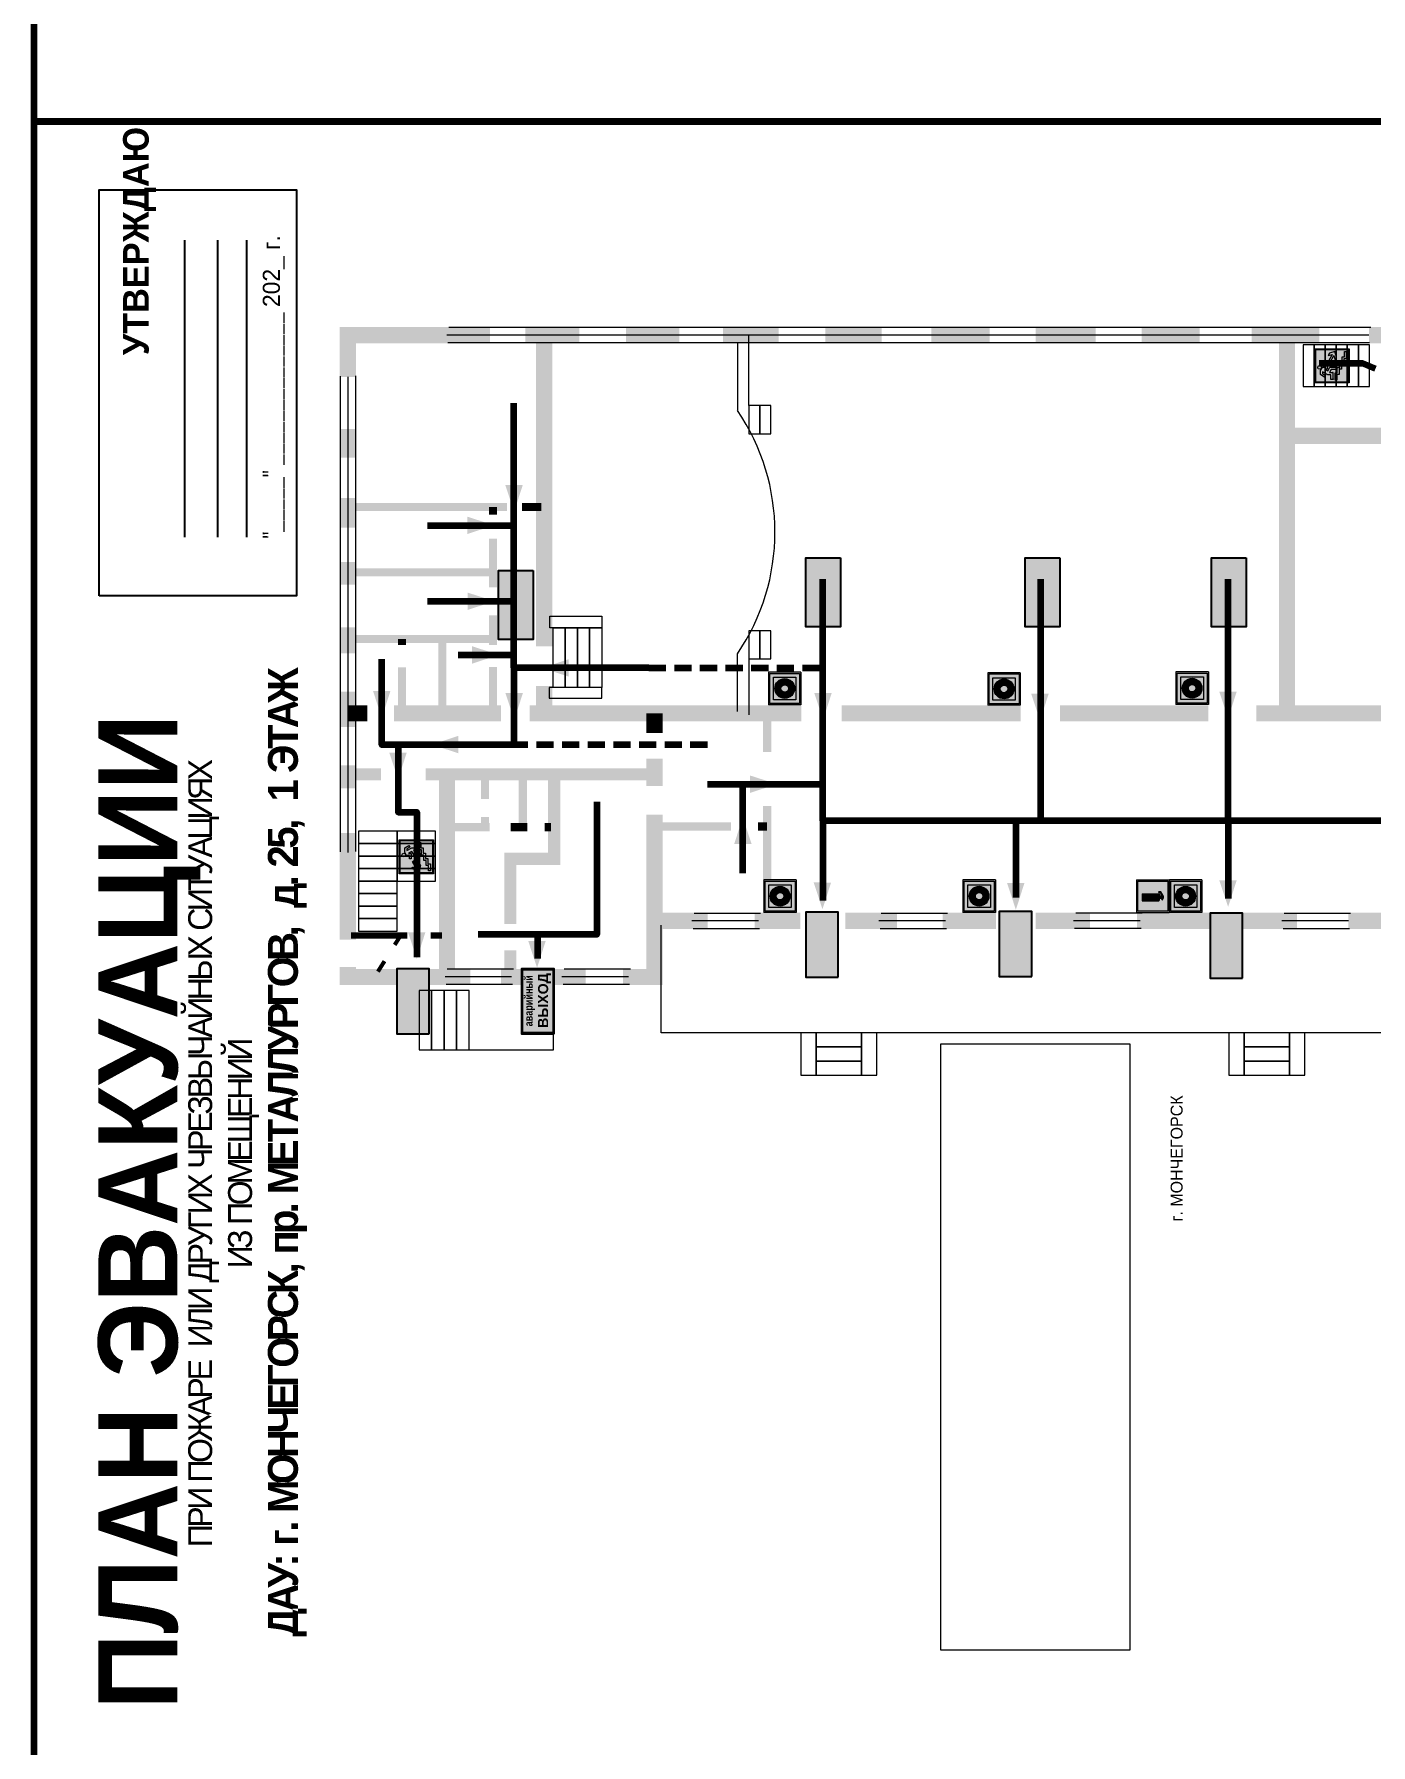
# Model space of a CAD drawing. Header units: millimetres. Extents: x 13810 to 67229, y 12374 to 21950.
# Drawn here: x 25277.2 to 25590.1, y 19492.8 to 19893.3 of the extents above; entities that cross this region are included whole.
import ezdxf

# ---------------------------------------------------------------- set-up
doc = ezdxf.new("R2010")
doc.units = ezdxf.units.MM
doc.linetypes.add('{ Wide Dash }', pattern=[12, 4, -2, 4, -2])
doc.layers.add('План_Штампы', color=7, linetype='Continuous')
doc.styles.add('обычный', font='arial.ttf')
picture_1 = doc.add_image_def('image1.jpg', size_in_pixel=(337, 105))

# ---------------------------------------------------------------- blocks, each defined once
blk = doc.blocks.new('A$C54414219')
at = {"true_color": 0xffffff}
h = blk.add_hatch(color=7, dxfattribs=at)
h.paths.add_polyline_path([(2.39, -9.45), (2.39, -18.3), (11.23, -18.3), (11.23, -9.45)], flags=0)
h.paths.add_polyline_path([(10.71, -13.87, -1), (2.92, -13.87, -1)], flags=0)
h.paths.add_polyline_path([(8.3, -13.87, -1), (5.33, -13.87, -1)], flags=0)
h.paths.add_polyline_path([(0.41, -7.47), (0.41, -20.27), (13.21, -20.27), (13.21, -7.47)])
h.paths.add_polyline_path([(0.92, -19.77), (12.71, -19.77), (12.71, -7.98), (0.92, -7.98)], flags=16)
h.paths.add_polyline_path([(11.23, -9.45), (11.23, -18.3), (2.39, -18.3), (2.39, -9.45)], flags=0)
at = {"lineweight": 5}
h = blk.add_hatch(color=242, dxfattribs=at)
h.paths.add_polyline_path([(12.71, -7.98), (0.92, -7.98), (0.92, -19.77), (12.71, -19.77)])
h.paths.add_polyline_path([(11.23, -18.3), (2.39, -18.3), (2.39, -9.45), (11.23, -9.45)], flags=16)
h.paths.add_polyline_path([(10.71, -13.87, -1), (2.92, -13.87, -1)], flags=0)
h.paths.add_polyline_path([(8.3, -13.87, -1), (5.33, -13.87, -1)], flags=0)
at = {"true_color": 0xffffff}
h = blk.add_hatch(color=7, dxfattribs=at)
h.paths.add_polyline_path([(2.39, -9.45), (2.39, -18.3), (11.23, -18.3), (11.23, -9.45)])
h.paths.add_polyline_path([(10.71, -13.87, -1), (2.92, -13.87, -1)], flags=16)
h.paths.add_polyline_path([(8.3, -13.87, -1), (5.33, -13.87, -1)], flags=0)
at = {"lineweight": 5}
h = blk.add_hatch(color=242, dxfattribs=at)
h.paths.add_polyline_path([(2.92, -13.87, 1), (10.71, -13.87, 1)])
h.paths.add_polyline_path([(8.3, -13.87, -1), (5.33, -13.87, -1)], flags=16)
at = {"color": 242, "lineweight": 5}
for p, q in [((0.41, -20.27), (0.41, -7.47)), ((0.41, -7.47), (13.21, -7.47)), ((0.41, -7.47), (13.21, -7.47)), ((13.21, -20.27), (13.21, -7.47)), ((0.41, -20.27), (13.21, -20.27))]:
    blk.add_line(p, q, dxfattribs=at)
for points in [[(0.92, -7.98), (12.71, -7.98), (12.71, -19.77), (0.92, -19.77)], [(2.39, -9.45), (11.23, -9.45), (11.23, -18.3), (2.39, -18.3)]]:
    blk.add_lwpolyline(points, close=True, dxfattribs=at)
for radius in [3.89, 1.49]:
    blk.add_circle((6.81, -13.87), radius, dxfattribs=at)
blk = doc.blocks.new('A$C3AD82952')
at = {"true_color": 0xf5f5ff}
h = blk.add_hatch(color=7, dxfattribs=at)
h.dxf.hatch_style = 1
h.paths.add_polyline_path([(8.21, 8.73, 0.414214), (7.89, 9.05), (7.22, 9.05), (7.22, 9.92), (7.59, 9.92, 1), (7.57, 10.36), (7.22, 10.36), (7.22, 10.6), (6.43, 10.6), (6.43, 10.36), (6.01, 10.36), (4.74, 9.59), (4.74, 8.69), (4.98, 8.73), (4.98, 9.26), (6.12, 9.91), (6.43, 9.91), (6.43, 9.05), (5.76, 9.05, 0.414214), (5.44, 8.73), (5.44, 2.2), (8.21, 2.2)], flags=0)
h.paths.add_polyline_path([(12.8, 12.8), (0, 12.8), (0, 0), (12.8, 0)])
h.paths.add_polyline_path([(0.51, 12.29), (12.29, 12.29), (12.29, 0.51), (0.51, 0.51)], flags=16)
h.paths.add_polyline_path([(4.74, 9.59), (6.01, 10.36), (6.43, 10.36), (6.43, 10.6), (7.22, 10.6), (7.22, 10.36), (7.59, 10.36, -0.94586), (7.59, 9.92), (7.22, 9.92), (7.22, 9.05), (7.89, 9.05, -0.414214), (8.21, 8.73), (8.21, 2.2), (5.44, 2.2), (5.44, 8.73, -0.414214), (5.76, 9.05), (6.43, 9.05), (6.43, 9.91), (6.12, 9.91), (4.98, 9.26), (4.98, 8.73), (4.74, 8.69)], flags=0)
h = blk.add_hatch(color=242)
h.dxf.hatch_style = 1
h.paths.add_polyline_path([(12.29, 12.29), (0.51, 12.29), (0.51, 0.51), (12.29, 0.51)])
h.paths.add_polyline_path([(4.74, 8.69), (4.74, 9.59), (6.01, 10.36), (6.43, 10.36), (6.43, 10.6), (7.22, 10.6), (7.22, 10.36), (7.59, 10.36, -0.94586), (7.59, 9.92), (7.22, 9.92), (7.22, 9.05), (7.89, 9.05, -0.414214), (8.21, 8.73), (8.21, 2.2), (5.44, 2.2), (5.44, 8.73, -0.414214), (5.76, 9.05), (6.43, 9.05), (6.43, 9.91), (6.12, 9.91), (4.98, 9.26), (4.98, 8.73)], flags=16)
h = blk.add_hatch(color=7, dxfattribs=at)
h.dxf.hatch_style = 1
h.paths.add_polyline_path([(8.21, 8.73, 0.414214), (7.89, 9.05), (7.22, 9.05), (7.22, 9.92), (7.59, 9.92, 1), (7.57, 10.36), (7.22, 10.36), (7.22, 10.6), (6.43, 10.6), (6.43, 10.36), (6.01, 10.36), (4.74, 9.59), (4.74, 8.69), (4.98, 8.73), (4.98, 9.26), (6.12, 9.91), (6.43, 9.91), (6.43, 9.05), (5.76, 9.05, 0.414214), (5.44, 8.73), (5.44, 2.2), (8.21, 2.2)])
at = {"color": 242, "lineweight": 5}
for p, q in [((0, 0), (0, 12.8)), ((0, 12.8), (12.8, 12.8)), ((6.01, 10.36), (4.74, 9.59)), ((4.74, 9.59), (4.74, 8.69)), ((4.74, 8.69), (4.98, 8.73)), ((4.98, 9.26), (6.12, 9.91)), ((4.98, 8.73), (4.98, 9.26)), ((5.44, 2.2), (5.44, 8.73)), ((5.76, 9.05), (6.43, 9.05)), ((6.01, 10.36), (6.43, 10.36)), ((6.12, 9.91), (6.43, 9.91)), ((7.22, 10.6), (6.43, 10.6)), ((6.43, 10.6), (6.43, 10.36)), ((6.43, 9.91), (6.43, 9.05)), ((7.22, 10.36), (7.22, 10.6)), ((7.59, 10.36), (7.22, 10.36)), ((7.22, 9.05), (7.22, 9.92)), ((7.59, 9.92), (7.22, 9.92)), ((7.89, 9.05), (7.22, 9.05)), ((8.21, 2.2), (8.21, 8.73)), ((12.8, 0), (12.8, 12.8)), ((0, 0), (12.8, 0)), ((5.44, 2.2), (8.21, 2.2))]:
    blk.add_line(p, q, dxfattribs=at)
blk.add_lwpolyline([(0.51, 12.29), (12.29, 12.29), (12.29, 0.51), (0.51, 0.51)], close=True, dxfattribs=at)
for centre, radius, start, end in [((5.76, 8.73), 0.32, 90, 180), ((7.58, 10.14), 0.223, 273.18746, 86.81254), ((7.89, 8.73), 0.32, 0, 90)]:
    blk.add_arc(centre, radius, start, end, dxfattribs=at)
blk = doc.blocks.new('A$C7B4425F7')
at = {"true_color": 0xffffff}
blk.add_hatch(color=7, dxfattribs=at).paths.add_polyline_path([(0, 0), (-16, 0), (-16, -8), (0, -8)])
h = blk.add_hatch(color=126)
h.paths.add_polyline_path([(-0.2, -0.2), (-15.8, -0.2), (-15.8, -7.8), (-0.2, -7.8)])
h.paths.add_polyline_path([(-11.76, -2.03), (-11.76, -3.66), (-11.17, -3.66, -0.568275), (-11.17, -6.18), (-12.58, -6.18), (-12.58, -2.03)], flags=16)
h.paths.add_polyline_path([(-13.33, -4.12, -0.495768), (-13.59, -6.18), (-15.03, -6.18), (-15.03, -2.03), (-13.59, -2.03, -0.487973)], flags=16)
h.paths.add_polyline_path([(-10.25, -2.03), (-9.48, -2.03), (-9.48, -6.18), (-10.25, -6.18)], flags=16)
h.paths.add_polyline_path([(-13.84, -3.69), (-14.24, -3.69), (-14.24, -3.03), (-13.9, -3.03, -0.692621)], flags=0)
h.paths.add_polyline_path([(-9.15, -2.03), (-8.4, -2.03), (-8.04, -3.07), (-7.68, -2.03), (-6.93, -2.03), (-7.64, -4.1), (-6.93, -6.18), (-7.68, -6.18), (-8.04, -5.14), (-8.4, -6.18), (-9.15, -6.18), (-8.44, -4.1)], flags=16)
h.paths.add_polyline_path([(-11.76, -4.46), (-11.42, -4.46, -0.692621), (-11.36, -5.12), (-11.76, -5.12)], flags=0)
h.paths.add_polyline_path([(-13.9, -5.2), (-14.24, -5.2), (-14.24, -4.55), (-13.84, -4.55, -0.708038)], flags=0)
edge = h.paths.add_edge_path(flags=16)
edge.add_ellipse((-5.51, -4.08), major_axis=(0, 2.05), ratio=0.586184, start_angle=0, end_angle=360)
edge = h.paths.add_edge_path(flags=0)
edge.add_ellipse((-5.51, -4.08), major_axis=(0, 1.14), ratio=0.454828, start_angle=0, end_angle=360)
h.paths.add_polyline_path([(-4.13, -4.96, 0.377264), (-3.48, -4.52, 0.0555), (-3.16, -2.03), (-1.66, -2.03), (-1.66, -4.96), (-0.96, -4.96), (-0.96, -7.01), (-1.75, -7.01), (-1.75, -6.18), (-3.3, -6.18), (-3.3, -7.02), (-4.13, -7.02)], flags=16)
h.paths.add_polyline_path([(-2.73, -2.91), (-2.28, -2.91), (-2.28, -4.96), (-3.05, -4.96, 0.079136)], flags=0)
at = {"color": 126}
blk.add_lwpolyline([(-16, -8), (0, -8), (0, 0), (-16, 0)], close=True, dxfattribs=at)
blk = doc.blocks.new('A$C41C009D9')
at = {"true_color": 0xffffff}
blk.add_hatch(color=7, dxfattribs=at).paths.add_polyline_path([(0, 8), (-16, 8), (-16, 0), (0, 0)])
h = blk.add_hatch(color=126)
h.dxf.hatch_style = 1
h.paths.add_polyline_path([(-15.8, 7.8), (-15.8, 0.2), (-0.2, 0.2), (-0.2, 7.8)])
at = {"color": 126}
for points in [[(-16, 0), (0, 0), (0, 8), (-16, 8)], [(-16, 0), (0, 0), (0, 8), (-16, 8)], [(-15.8, 7.8), (-0.2, 7.8), (-0.2, 0.2), (-15.8, 0.2)]]:
    blk.add_lwpolyline(points, close=True, dxfattribs=at)
at = {"color": 7, "true_color": 0xffffff, "insert": (-15.8, 7.3), "char_height": 2.5, "width": 15.5999, "attachment_point": 1, "style": 'обычный'}
blk.add_mtext('\\pi1.6133;{\\fArial|b1|i0|c204|p34;\\H0.8x;\\W0.8;аварийный\\H1.25x;\\W1;\\P\\pi1.2327;ВЫХОД}', dxfattribs=at)
blk = doc.blocks.new('вниз 3')
at = {"lineweight": 0, "true_color": 0xffffff}
h = blk.add_hatch(color=7, dxfattribs=at)
h.dxf.hatch_style = 1
h.paths.add_polyline_path([(40997.5, -4475.69), (40997.25, -4475.28), (40995.76, -4476.15), (40995.97, -4475.23), (40995.39, -4475.56), (40995.05, -4476.83), (40996.33, -4477.17), (40996.91, -4476.83), (40996, -4476.55)], flags=0)
h.paths.add_polyline_path([(40999.81, -4473.95), (41000.22, -4473.95), (41000.64, -4474.67), (41001.03, -4474.43), (41000.46, -4473.49), (41000.42, -4473.49), (40999.43, -4473.49), (40998.68, -4473.92), (40998.68, -4474.57), (40997.88, -4474.57), (40997.88, -4475), (40999.14, -4475), (40999.14, -4474.43), (40999.14, -4474.38), (40999.59, -4475.15), (40998.72, -4475.67), (40998.72, -4477.06), (40999.24, -4477.06), (40999.24, -4475.96), (40999.95, -4475.56), (40999.95, -4476.43), (41001.61, -4476.43), (41001.61, -4475.88), (41000.47, -4475.88), (41000.47, -4475.12)], flags=0)
h.paths.add_polyline_path([(40999.2, -4473.24, 1), (40998.35, -4473.24, 1)], flags=0)
h.paths.add_polyline_path([(41000.46, -4477.26), (41001.69, -4477.26), (41001.69, -4476.84), (41000.03, -4476.84), (41000.03, -4477.39), (40998.78, -4477.39), (40998.78, -4477.95), (40997.53, -4477.95), (40997.53, -4478.5), (40996.29, -4478.5), (40996.29, -4479.06), (40995.05, -4479.06), (40995.05, -4479.48), (40995.29, -4479.48), (40996.72, -4479.48), (40996.72, -4478.92), (40997.97, -4478.92), (40997.97, -4478.36), (40999.2, -4478.36), (40999.2, -4477.81), (41000.46, -4477.81)], flags=0)
h.paths.add_polyline_path([(41002.37, -4472.17), (40994.37, -4472.17), (40994.37, -4480.17), (41002.37, -4480.17)])
h.paths.add_polyline_path([(41002.16, -4479.96), (40994.57, -4479.96), (40994.57, -4472.37), (41002.16, -4472.37)], flags=16)
h.paths.add_polyline_path([(41001.61, -4475.88), (41001.61, -4476.43), (40999.95, -4476.43), (40999.95, -4475.56), (40999.24, -4475.96), (40999.24, -4477.06), (40998.72, -4477.06), (40998.72, -4475.67), (40999.59, -4475.15), (40999.14, -4474.38), (40999.14, -4474.43), (40999.14, -4475), (40997.88, -4475), (40997.88, -4474.57), (40998.68, -4474.57), (40998.68, -4473.92), (40999.43, -4473.49), (41000.42, -4473.49), (41000.46, -4473.49), (41001.03, -4474.43), (41000.64, -4474.67), (41000.22, -4473.95), (40999.81, -4473.95), (41000.47, -4475.12), (41000.47, -4475.88)], flags=0)
h.paths.add_polyline_path([(41001.69, -4476.84), (41001.69, -4477.26), (41000.46, -4477.26), (41000.46, -4477.81), (40999.2, -4477.81), (40999.2, -4478.36), (40997.97, -4478.36), (40997.97, -4478.92), (40996.72, -4478.92), (40996.72, -4479.48), (40995.05, -4479.48), (40995.05, -4479.06), (40996.29, -4479.06), (40996.29, -4478.5), (40997.53, -4478.5), (40997.53, -4477.95), (40998.78, -4477.95), (40998.78, -4477.39), (41000.03, -4477.39), (41000.03, -4476.84)], flags=0)
h.paths.add_polyline_path([(40998.35, -4473.24, -1), (40999.2, -4473.24, -1)], flags=0)
h.paths.add_polyline_path([(40997.5, -4475.69), (40996, -4476.55), (40996.91, -4476.83), (40996.33, -4477.17), (40995.05, -4476.83), (40995.39, -4475.56), (40995.97, -4475.23), (40995.76, -4476.15), (40997.25, -4475.28)], flags=0)
at = {"lineweight": 0}
h = blk.add_hatch(color=126, dxfattribs=at)
h.dxf.hatch_style = 1
h.paths.add_polyline_path([(41002.16, -4472.37), (40994.57, -4472.37), (40994.57, -4479.96), (41002.16, -4479.96)])
h.paths.add_polyline_path([(40995.97, -4475.23), (40995.76, -4476.15), (40997.25, -4475.28), (40997.5, -4475.69), (40996, -4476.55), (40996.91, -4476.83), (40996.33, -4477.17), (40995.05, -4476.83), (40995.39, -4475.56)], flags=16)
h.paths.add_polyline_path([(40997.88, -4474.57), (40998.68, -4474.57), (40998.68, -4473.92), (40999.43, -4473.49), (41000.42, -4473.49), (41000.46, -4473.49), (41001.03, -4474.43), (41000.64, -4474.67), (41000.22, -4473.95), (40999.81, -4473.95), (41000.47, -4475.12), (41000.47, -4475.88), (41001.61, -4475.88), (41001.61, -4476.43), (40999.95, -4476.43), (40999.95, -4475.56), (40999.24, -4475.96), (40999.24, -4477.06), (40998.72, -4477.06), (40998.72, -4475.67), (40999.59, -4475.15), (40999.14, -4474.38), (40999.14, -4474.43), (40999.14, -4475), (40997.88, -4475)], flags=16)
h.paths.add_polyline_path([(40998.35, -4473.24, -1), (40999.2, -4473.24, -1)], flags=16)
h.paths.add_polyline_path([(40997.53, -4477.95), (40998.78, -4477.95), (40998.78, -4477.39), (41000.03, -4477.39), (41000.03, -4476.84), (41001.69, -4476.84), (41001.69, -4477.26), (41000.46, -4477.26), (41000.46, -4477.81), (40999.2, -4477.81), (40999.2, -4478.36), (40997.97, -4478.36), (40997.97, -4478.92), (40996.72, -4478.92), (40996.72, -4479.48), (40995.05, -4479.48), (40995.05, -4479.06), (40996.29, -4479.06), (40996.29, -4478.5), (40997.53, -4478.5)], flags=16)
at = {"lineweight": 0, "true_color": 0xffffff}
h = blk.add_hatch(color=7, dxfattribs=at)
h.dxf.hatch_style = 1
h.paths.add_polyline_path([(40999.2, -4473.24, 1), (40998.35, -4473.24, 1)])
h.paths.add_polyline_path([(40999.81, -4473.95), (41000.22, -4473.95), (41000.64, -4474.67), (41001.03, -4474.43), (41000.46, -4473.49), (41000.42, -4473.49), (40999.43, -4473.49), (40998.68, -4473.92), (40998.68, -4474.57), (40997.88, -4474.57), (40997.88, -4475), (40999.14, -4475), (40999.14, -4474.43), (40999.14, -4474.38), (40999.59, -4475.15), (40998.72, -4475.67), (40998.72, -4477.06), (40999.24, -4477.06), (40999.24, -4475.96), (40999.95, -4475.56), (40999.95, -4476.43), (41001.61, -4476.43), (41001.61, -4475.88), (41000.47, -4475.88), (41000.47, -4475.12)])
h.paths.add_polyline_path([(40999.2, -4477.81), (41000.46, -4477.81), (41000.46, -4477.26), (41001.69, -4477.26), (41001.69, -4476.84), (41000.03, -4476.84), (41000.03, -4477.39), (40998.78, -4477.39), (40998.78, -4477.95), (40997.53, -4477.95), (40997.53, -4478.5), (40996.29, -4478.5), (40996.29, -4479.06), (40995.05, -4479.06), (40995.05, -4479.48), (40995.29, -4479.48), (40996.72, -4479.48), (40996.72, -4478.92), (40997.97, -4478.92), (40997.97, -4478.36), (40999.2, -4478.36)])
h.paths.add_polyline_path([(40997.5, -4475.69), (40997.25, -4475.28), (40995.76, -4476.15), (40995.97, -4475.23), (40995.39, -4475.56), (40995.05, -4476.83), (40996.33, -4477.17), (40996.91, -4476.83), (40996, -4476.55)])
at = {"color": 126, "lineweight": 0}
for points in [[(40994.37, -4472.17), (41002.37, -4472.17), (41002.37, -4480.17), (40994.37, -4480.17)], [(40994.57, -4472.37), (41002.16, -4472.37), (41002.16, -4479.96), (40994.57, -4479.96)]]:
    blk.add_lwpolyline(points, close=True, dxfattribs=at)
for points in [[(40995.05, -4476.83), (40995.39, -4475.56), (40995.97, -4475.23), (40995.76, -4476.15), (40997.25, -4475.28), (40997.5, -4475.69), (40996, -4476.55), (40996.91, -4476.83), (40996.33, -4477.17), (40995.05, -4476.83)], [(40995.29, -4479.48), (40995.05, -4479.48), (40995.05, -4479.06), (40996.29, -4479.06), (40996.29, -4478.5), (40997.53, -4478.5), (40997.53, -4477.95), (40998.78, -4477.95), (40998.78, -4477.39), (41000.03, -4477.39), (41000.03, -4476.84), (41001.69, -4476.84), (41001.69, -4477.26), (41000.46, -4477.26), (41000.46, -4477.81), (40999.2, -4477.81), (40999.2, -4478.36), (40997.97, -4478.36), (40997.97, -4478.92), (40996.72, -4478.92), (40996.72, -4479.48), (40995.05, -4479.48)], [(40999.14, -4474.43), (40999.14, -4475), (40997.88, -4475), (40997.88, -4474.57), (40998.68, -4474.57), (40998.68, -4473.92), (40999.43, -4473.49), (41000.42, -4473.49), (41000.46, -4473.49), (41001.03, -4474.43), (41000.64, -4474.67), (41000.22, -4473.95), (40999.81, -4473.95), (41000.47, -4475.12), (41000.47, -4475.88), (41001.61, -4475.88), (41001.61, -4476.43), (40999.95, -4476.43), (40999.95, -4475.56), (40999.24, -4475.96), (40999.24, -4477.06), (40998.72, -4477.06), (40998.72, -4475.67), (40999.59, -4475.15), (40999.14, -4474.38), (40999.14, -4474.43)]]:
    blk.add_lwpolyline(points, dxfattribs=at)
blk.add_circle((40998.77, -4473.24), 0.426, dxfattribs=at)
blk = doc.blocks.new('A$C32E8229D')
at = {"true_color": 0xffffff}
blk.add_hatch(color=7, dxfattribs=at).paths.add_polyline_path([(0, 0), (0, -8), (16, -8), (16, 0)])
h = blk.add_hatch(color=126)
h.paths.add_polyline_path([(0.2, -0.2), (15.8, -0.2), (15.8, -7.8), (0.2, -7.8)])
h.paths.add_polyline_path([(13.49, -2.05), (12.08, -2.05), (11.37, -2.63, 0.162397), (11.29, -2.84), (11.29, -3.63), (10.35, -3.63), (10.35, -4.05), (11.68, -4.05), (11.68, -3.48), (12.26, -4.28), (11.29, -5.1), (11.29, -6.78), (11.85, -6.78), (11.85, -5.44), (12.8, -4.64), (12.8, -5.94), (14.46, -5.94), (14.46, -5.39), (13.45, -5.39), (13.45, -3.97), (12.46, -2.59), (13.15, -2.59), (13.69, -3.34), (14.18, -3)], flags=16)
h.paths.add_polyline_path([(10.74, -1.82, 1), (11.8, -1.82, 1)], flags=16)
h.paths.add_polyline_path([(9.39, -3.59), (5.99, -3.59), (6.56, -3.03), (5.91, -3.03), (5.1, -3.83), (5.91, -4.64), (6.56, -4.64), (5.99, -4.09), (9.39, -4.09)], flags=16)
h.paths.add_polyline_path([(4.29, -1.08), (1.72, -1.08), (1.72, -6.6), (4.29, -6.6)], flags=16)
at = {"color": 126}
blk.add_lwpolyline([(16, -8), (0, -8), (0, 0), (16, 0)], close=True, dxfattribs=at)
blk = doc.blocks.new('вниз')
at = {"lineweight": 0, "true_color": 0xffffff}
h = blk.add_hatch(color=7, dxfattribs=at)
h.dxf.hatch_style = 1
h.paths.add_polyline_path([(40994.51, -4472.22), (40986.51, -4472.22), (40986.51, -4480.22), (40994.51, -4480.22)])
h.paths.add_polyline_path([(40994.31, -4472.42), (40994.31, -4480.01), (40986.71, -4480.01), (40986.71, -4472.42)], flags=16)
h.paths.add_polyline_path([(40988.43, -4473.53), (40989.43, -4473.53), (40990.19, -4473.96), (40990.19, -4474.6), (40991, -4474.6), (40991, -4475.06), (40989.73, -4475.06), (40989.73, -4474.46), (40989.3, -4475.18), (40990.17, -4475.7), (40990.17, -4477.11), (40989.63, -4477.11), (40989.63, -4476.01), (40988.94, -4475.59), (40988.94, -4476.46), (40988.94, -4476.46), (40987.47, -4476.46), (40987.26, -4476.46), (40987.26, -4475.92), (40988.4, -4475.92), (40988.4, -4475.2), (40989.1, -4473.99), (40988.66, -4473.99), (40988.24, -4474.7), (40987.86, -4474.47), (40988.41, -4473.56)], flags=0)
h.paths.add_polyline_path([(40990.55, -4473.29, -1), (40989.69, -4473.29, -1)], flags=0)
h.paths.add_polyline_path([(40988.85, -4476.89), (40988.85, -4477.43), (40990.1, -4477.43), (40990.1, -4477.99), (40991.34, -4477.99), (40991.34, -4478.54), (40992.59, -4478.54), (40992.59, -4479.09), (40993.83, -4479.09), (40993.83, -4479.52), (40992.17, -4479.52), (40992.17, -4478.97), (40990.91, -4478.97), (40990.91, -4478.41), (40989.68, -4478.41), (40989.68, -4477.86), (40988.43, -4477.86), (40988.43, -4477.31), (40987.6, -4477.31), (40987.18, -4477.31), (40987.18, -4476.89)], flags=0)
h.paths.add_polyline_path([(40991.61, -4475.33), (40993.12, -4476.2), (40992.9, -4475.27), (40993.48, -4475.6), (40993.83, -4476.88), (40992.56, -4477.22), (40991.97, -4476.88), (40992.9, -4476.61), (40991.38, -4475.74), (40991.58, -4475.39)], flags=0)
h.paths.add_polyline_path([(40990.19, -4473.96), (40989.43, -4473.53), (40988.43, -4473.53), (40988.41, -4473.56), (40987.86, -4474.47), (40988.24, -4474.7), (40988.66, -4473.99), (40989.1, -4473.99), (40988.4, -4475.2), (40988.4, -4475.92), (40987.26, -4475.92), (40987.26, -4476.46), (40987.47, -4476.46), (40988.94, -4476.46), (40988.94, -4476.27), (40988.94, -4475.59), (40989.63, -4476.01), (40989.63, -4477.11), (40990.17, -4477.11), (40990.17, -4475.7), (40989.3, -4475.18), (40989.73, -4474.46), (40989.73, -4475.06), (40991, -4475.06), (40991, -4474.6), (40990.19, -4474.6)], flags=0)
h.paths.add_polyline_path([(40990.55, -4473.29, 1), (40989.69, -4473.29, 1)], flags=0)
h.paths.add_polyline_path([(40991.61, -4475.33), (40991.58, -4475.39), (40991.38, -4475.74), (40992.9, -4476.61), (40991.97, -4476.88), (40992.56, -4477.22), (40993.83, -4476.88), (40993.48, -4475.6), (40992.9, -4475.27), (40993.12, -4476.2)], flags=0)
h.paths.add_polyline_path([(40990.1, -4477.43), (40988.85, -4477.43), (40988.85, -4476.89), (40987.18, -4476.89), (40987.18, -4477.31), (40987.6, -4477.31), (40988.43, -4477.31), (40988.43, -4477.86), (40989.68, -4477.86), (40989.68, -4478.41), (40990.91, -4478.41), (40990.91, -4478.97), (40992.17, -4478.97), (40992.17, -4479.52), (40993.83, -4479.52), (40993.83, -4479.09), (40992.59, -4479.09), (40992.59, -4478.54), (40991.34, -4478.54), (40991.34, -4477.99), (40990.1, -4477.99)], flags=0)
at = {"lineweight": 0}
h = blk.add_hatch(color=126, dxfattribs=at)
h.dxf.hatch_style = 1
h.paths.add_polyline_path([(40994.31, -4472.42), (40986.71, -4472.42), (40986.71, -4480.01), (40994.31, -4480.01)])
h.paths.add_polyline_path([(40988.43, -4473.53), (40989.43, -4473.53), (40990.19, -4473.96), (40990.19, -4474.6), (40991, -4474.6), (40991, -4475.06), (40989.73, -4475.06), (40989.73, -4474.46), (40989.3, -4475.18), (40990.17, -4475.7), (40990.17, -4477.11), (40989.63, -4477.11), (40989.63, -4476.01), (40988.94, -4475.59), (40988.94, -4476.46), (40988.94, -4476.46), (40987.47, -4476.46), (40987.26, -4476.46), (40987.26, -4475.92), (40988.4, -4475.92), (40988.4, -4475.2), (40989.1, -4473.99), (40988.66, -4473.99), (40988.24, -4474.7), (40987.86, -4474.47), (40988.41, -4473.56)], flags=16)
h.paths.add_polyline_path([(40990.55, -4473.29, -1), (40989.69, -4473.29, -1)], flags=16)
h.paths.add_polyline_path([(40988.85, -4476.89), (40988.85, -4477.43), (40990.1, -4477.43), (40990.1, -4477.99), (40991.34, -4477.99), (40991.34, -4478.54), (40992.59, -4478.54), (40992.59, -4479.09), (40993.83, -4479.09), (40993.83, -4479.52), (40992.17, -4479.52), (40992.17, -4478.97), (40990.91, -4478.97), (40990.91, -4478.41), (40989.68, -4478.41), (40989.68, -4477.86), (40988.43, -4477.86), (40988.43, -4477.31), (40987.6, -4477.31), (40987.18, -4477.31), (40987.18, -4476.89)], flags=16)
h.paths.add_polyline_path([(40991.61, -4475.33), (40993.12, -4476.2), (40992.9, -4475.27), (40993.48, -4475.6), (40993.83, -4476.88), (40992.56, -4477.22), (40991.97, -4476.88), (40992.9, -4476.61), (40991.38, -4475.74), (40991.58, -4475.39)], flags=16)
at = {"lineweight": 0, "true_color": 0xffffff}
h = blk.add_hatch(color=7, dxfattribs=at)
h.dxf.hatch_style = 1
h.paths.add_polyline_path([(40989.73, -4474.46), (40989.73, -4475.06), (40991, -4475.06), (40991, -4474.6), (40990.19, -4474.6), (40990.19, -4473.96), (40989.43, -4473.53), (40988.43, -4473.53), (40988.41, -4473.56), (40987.86, -4474.47), (40988.24, -4474.7), (40988.66, -4473.99), (40989.1, -4473.99), (40988.4, -4475.2), (40988.4, -4475.92), (40987.26, -4475.92), (40987.26, -4476.46), (40987.47, -4476.46), (40988.94, -4476.46), (40988.94, -4475.59), (40989.63, -4476.01), (40989.63, -4477.11), (40990.17, -4477.11), (40990.17, -4475.7), (40989.3, -4475.18)])
h.paths.add_polyline_path([(40989.69, -4473.29, 1), (40990.55, -4473.29, 1)])
h.paths.add_polyline_path([(40991.61, -4475.33), (40991.58, -4475.39), (40991.38, -4475.74), (40992.9, -4476.61), (40991.97, -4476.88), (40992.56, -4477.22), (40993.83, -4476.88), (40993.48, -4475.6), (40992.9, -4475.27), (40993.12, -4476.2)])
h.paths.add_polyline_path([(40990.1, -4477.43), (40988.85, -4477.43), (40988.85, -4476.89), (40987.18, -4476.89), (40987.18, -4477.31), (40987.6, -4477.31), (40988.43, -4477.31), (40988.43, -4477.86), (40989.68, -4477.86), (40989.68, -4478.41), (40990.91, -4478.41), (40990.91, -4478.97), (40992.17, -4478.97), (40992.17, -4479.52), (40993.83, -4479.52), (40993.83, -4479.09), (40992.59, -4479.09), (40992.59, -4478.54), (40991.34, -4478.54), (40991.34, -4477.99), (40990.1, -4477.99)])
at = {"color": 126, "lineweight": 0}
for points in [[(40986.51, -4472.22), (40994.51, -4472.22), (40994.51, -4480.22), (40986.51, -4480.22)], [(40986.71, -4472.42), (40994.31, -4472.42), (40994.31, -4480.01), (40986.71, -4480.01)]]:
    blk.add_lwpolyline(points, close=True, dxfattribs=at)
for points in [[(40987.6, -4477.31), (40987.18, -4477.31), (40987.18, -4476.89), (40988.85, -4476.89), (40988.85, -4477.43), (40990.1, -4477.43), (40990.1, -4477.99), (40991.34, -4477.99), (40991.34, -4478.54), (40992.59, -4478.54), (40992.59, -4479.09), (40993.83, -4479.09), (40993.83, -4479.52), (40992.17, -4479.52), (40992.17, -4478.97), (40990.91, -4478.97), (40990.91, -4478.41), (40989.68, -4478.41), (40989.68, -4477.86), (40988.43, -4477.86), (40988.43, -4477.31), (40987.6, -4477.31)], [(40987.47, -4476.46), (40987.26, -4476.46), (40987.26, -4475.92), (40988.4, -4475.92), (40988.4, -4475.2), (40989.1, -4473.99), (40988.66, -4473.99), (40988.24, -4474.7), (40987.86, -4474.47), (40988.41, -4473.56), (40988.43, -4473.53), (40989.43, -4473.53), (40990.19, -4473.96), (40990.19, -4474.6), (40991, -4474.6), (40991, -4475.06), (40989.73, -4475.06), (40989.73, -4474.46), (40989.3, -4475.18), (40990.17, -4475.7), (40990.17, -4477.11), (40989.63, -4477.11), (40989.63, -4476.01), (40988.94, -4475.59), (40988.94, -4476.46)], [(40987.47, -4476.46), (40988.94, -4476.46), (40988.94, -4476.27)], [(40991.58, -4475.39), (40991.38, -4475.74), (40992.9, -4476.61), (40991.97, -4476.88), (40992.56, -4477.22), (40993.83, -4476.88), (40993.48, -4475.6), (40992.9, -4475.27), (40993.12, -4476.2), (40991.61, -4475.33), (40991.58, -4475.39)]]:
    blk.add_lwpolyline(points, dxfattribs=at)
blk.add_circle((40990.12, -4473.29), 0.432, dxfattribs=at)

msp = doc.modelspace()

# ---------------------------------------------------------------- linework, layer by layer
at = {"color": 2, "lineweight": 100}
for points in [[(25277.24, 20267.83), (25877.24, 20267.83), (25877.24, 19872.83), (25277.24, 19872.83)], [(25277.24, 19872.83), (25877.24, 19872.83), (25877.24, 19477.83), (25277.24, 19477.83)]]:
    msp.add_lwpolyline(points, close=True, dxfattribs=at)
msp.add_lwpolyline([(25292.43, 19761.83), (25292.43, 19856.83), (25338.64, 19856.83), (25338.64, 19761.83)], close=True)
for points in [[(25312.48, 19775.58), (25312.48, 19845.11)], [(25320.24, 19775.58), (25320.24, 19845.11)], [(25327.03, 19775.58), (25327.03, 19845.11)]]:
    msp.add_lwpolyline(points)
at = {"lineweight": 0}
for points, const_width in [([(25350.64, 19813.08), (25350.64, 19822.83), (25383.93, 19822.83)], 3.8), ([(25392.17, 19822.83), (25404.81, 19822.83)], 3.8), ([(25396.61, 19750.02), (25396.61, 19822.83)], 3.8), ([(25415.75, 19822.83), (25428.23, 19822.83)], 3.8), ([(25438.48, 19822.83), (25451.48, 19822.83)], 3.8), ([(25462.42, 19822.83), (25475.58, 19822.83)], 3.8), ([(25487.21, 19822.83), (25500.88, 19822.83)], 3.8), ([(25511.65, 19822.83), (25525.67, 19822.83)], 3.8), ([(25536.44, 19822.83), (25550.07, 19822.83)], 3.8), ([(25562.18, 19822.83), (25578.04, 19822.83)], 3.8), ([(25597.86, 19799.29), (25570.49, 19799.29), (25570.49, 19822.83), (25570.49, 19734.3)], 3.8), ([(25589.64, 19822.83), (25597.86, 19822.83), (25597.86, 19815.18)], 3.8), ([(25350.64, 19794.17), (25350.64, 19800.84)], 3.8), ([(25350.64, 19777.77), (25350.64, 19784.72)], 3.8), ([(25387.88, 19782.62), (25352.04, 19782.62)], 1.9), ([(25384.62, 19782.62), (25384.62, 19780.8)], 1.9), ([(25395.95, 19782.62), (25391.43, 19782.62)], 1.9), ([(25384.62, 19775.2), (25384.62, 19763.76)], 1.9), ([(25350.64, 19764.43), (25350.64, 19769.71)], 3.8), ([(25384.62, 19767.29), (25351.16, 19767.29)], 1.9), ([(25350.64, 19748.31), (25350.64, 19754.42)], 3.8), ([(25384.62, 19757.24), (25384.62, 19750.32)], 1.9), ([(25384.62, 19751.68), (25351.83, 19751.68)], 1.9), ([(25363.33, 19751.68), (25363.33, 19750.31)], 1.9), ([(25372.77, 19751.68), (25372.77, 19733.22)], 1.9), ([(25363.33, 19735.09), (25363.33, 19745.04)], 1.9), ([(25384.62, 19745.16), (25384.62, 19734.02)], 1.9), ([(25350.64, 19731.11), (25350.64, 19739.41)], 3.8), ([(25396.61, 19734.3), (25396.61, 19740.67)], 3.8), ([(25355.23, 19734.3), (25350.64, 19734.3)], 3.8), ([(25386.46, 19734.3), (25361.45, 19734.3)], 3.8), ([(25456.78, 19734.3), (25393.19, 19734.3)], 3.8), ([(25422.42, 19734.3), (25422.42, 19729.73)], 3.8), ([(25508.13, 19734.3), (25466.28, 19734.3)], 3.8), ([(25552.08, 19734.3), (25517.34, 19734.3)], 3.8), ([(25644.92, 19734.3), (25563.29, 19734.3)], 3.8), ([(25448.8, 19725.24), (25448.8, 19734.51)], 1.9), ([(25350.64, 19716.71), (25350.64, 19722.09)], 3.8), ([(25422.42, 19723.67), (25422.42, 19717.28)], 3.8), ([(25351.2, 19720.02), (25358.42, 19720.02)], 2.85), ([(25368.86, 19720.02), (25422.98, 19720.02), (25398.95, 19720.02), (25398.95, 19700.23), (25388.67, 19700.23), (25388.67, 19685)], 2.85), ([(25373.85, 19672.56), (25373.85, 19720.53)], 3.8), ([(25382.74, 19714.23), (25382.74, 19719.88)], 1.9), ([(25391.61, 19707.66), (25391.61, 19719.62)], 1.9), ([(25422.42, 19710.57), (25422.42, 19685.7)], 3.8), ([(25448.8, 19686.28), (25448.8, 19712.57)], 1.9), ([(25350.64, 19681.34), (25350.64, 19706.29)], 3.8), ([(25383.81, 19707.66), (25374.25, 19707.66), (25382.74, 19707.66), (25382.74, 19710.01)], 1.9), ([(25392.67, 19707.66), (25388.77, 19707.66)], 1.9), ([(25398.23, 19707.66), (25396.73, 19707.66)], 1.9), ([(25440.34, 19707.8), (25423.03, 19707.8)], 1.9), ([(25448.8, 19707.8), (25446.62, 19707.8)], 1.9), ([(25434.86, 19685.7), (25422.42, 19685.7), (25422.42, 19672.56), (25415.06, 19672.56)], 3.8), ([(25456.59, 19685.7), (25445.9, 19685.7)], 3.8), ([(25479.21, 19685.7), (25467.11, 19685.7)], 3.8), ([(25502.35, 19685.7), (25489.9, 19685.7)], 3.8), ([(25524.36, 19685.7), (25511.64, 19685.7)], 3.8), ([(25552.33, 19685.7), (25535.37, 19685.7)], 3.8), ([(25572.8, 19685.7), (25558.98, 19685.7)], 3.8), ([(25600.2, 19655.75), (25600.2, 19685.7), (25584.87, 19685.7)], 3.8), ([(25351.39, 19682.29), (25364.56, 19682.29)], 1.43), ([(25361.62, 19680.08), (25362.79, 19681.95)], 0.95), ([(25370.07, 19682.29), (25372.7, 19682.29)], 1.43), ([(25388.67, 19678.84), (25388.67, 19672.97)], 2.85), ([(25362.7, 19672.56), (25350.64, 19672.56), (25350.64, 19674.92)], 3.8), ([(25357.69, 19673.83), (25359.23, 19676.28)], 0.95), ([(25379.33, 19672.56), (25369.05, 19672.56)], 3.8), ([(25393.1, 19672.56), (25386.48, 19672.56)], 3.8), ([(25406.35, 19672.56), (25398.43, 19672.56)], 3.8)]:
    msp.add_lwpolyline(points, dxfattribs=dict(at, const_width=const_width))
for points in [[(25590.08, 19824.66), (25374.29, 19824.66)], [(25589.64, 19822.83), (25373.85, 19822.83)], [(25589.81, 19821.07), (25374.02, 19821.07)], [(25441.84, 19821.07), (25441.84, 19805.24)], [(25444.5, 19806.35), (25444.5, 19822.83)], [(25348.82, 19813.27), (25348.82, 19701.91)], [(25350.64, 19813.08), (25350.64, 19701.71)], [(25352.44, 19813.33), (25352.44, 19701.97)], [(25441.84, 19734.71), (25441.84, 19748.21)], [(25444.5, 19747.04), (25444.5, 19733.91)], [(25600.2, 19659.52), (25424.02, 19659.52), (25424.02, 19684.71)], [(25446.76, 19685.69), (25431.2, 19685.69)], [(25447.27, 19687.46), (25431.71, 19687.46)], [(25490.53, 19685.71), (25474.97, 19685.71)], [(25491.04, 19687.47), (25475.48, 19687.47)], [(25536.08, 19685.75), (25520.53, 19685.75)], [(25536.34, 19683.91), (25520.78, 19683.91)], [(25536.59, 19687.51), (25521.03, 19687.51)], [(25584.87, 19685.7), (25569.31, 19685.7)], [(25585.37, 19687.46), (25569.82, 19687.46)], [(25447.01, 19683.85), (25431.46, 19683.85)], [(25490.79, 19683.87), (25475.23, 19683.87)], [(25585.12, 19683.86), (25569.56, 19683.86)], [(25367.33, 19655.49), (25398.78, 19655.49), (25398.78, 19674.42)], [(25388.96, 19672.63), (25373.4, 19672.63)], [(25389.46, 19674.4), (25373.9, 19674.4)], [(25416.33, 19672.61), (25400.77, 19672.61)], [(25416.83, 19674.38), (25401.27, 19674.38)], [(25389.21, 19670.79), (25373.65, 19670.79)], [(25416.58, 19670.78), (25401.02, 19670.78)]]:
    msp.add_lwpolyline(points, dxfattribs=at)
for points in [[(25576.82, 19820.56), (25574.23, 19820.56), (25574.23, 19810.81), (25576.82, 19810.81)], [(25579.42, 19820.56), (25576.82, 19820.56), (25576.82, 19810.81), (25579.42, 19810.81)], [(25582.01, 19820.56), (25579.42, 19820.56), (25579.42, 19810.81), (25582.01, 19810.81)], [(25584.6, 19820.56), (25582.01, 19820.56), (25582.01, 19810.81), (25584.6, 19810.81)], [(25587.2, 19820.56), (25584.6, 19820.56), (25584.6, 19810.81), (25587.2, 19810.81)], [(25589.79, 19820.56), (25587.2, 19820.56), (25587.2, 19810.81), (25589.79, 19810.81)], [(25447.09, 19806.35), (25444.5, 19806.35), (25444.5, 19799.77), (25447.09, 19799.77)], [(25449.68, 19806.35), (25447.09, 19806.35), (25447.09, 19799.77), (25449.68, 19799.77)], [(25410.11, 19754.28), (25397.94, 19754.28), (25397.94, 19757.02), (25410.11, 19757.02)], [(25401.54, 19740.33), (25398.68, 19740.33), (25398.68, 19754.28), (25401.54, 19754.28)], [(25404.4, 19740.33), (25401.54, 19740.33), (25401.54, 19754.28), (25404.4, 19754.28)], [(25407.25, 19740.33), (25404.4, 19740.33), (25404.4, 19754.28), (25407.25, 19754.28)], [(25410.11, 19740.33), (25407.25, 19740.33), (25407.25, 19754.28), (25410.11, 19754.28)], [(25447.09, 19753.62), (25444.5, 19753.62), (25444.5, 19747.04), (25447.09, 19747.04)], [(25449.68, 19753.62), (25447.09, 19753.62), (25447.09, 19747.04), (25449.68, 19747.04)], [(25410.11, 19740.33), (25397.76, 19740.33), (25397.76, 19737.84), (25410.11, 19737.84)], [(25362.16, 19706.73), (25353.16, 19706.73), (25353.16, 19703.81), (25362.16, 19703.81)], [(25371.16, 19706.73), (25362.16, 19706.73), (25362.16, 19703.81), (25371.16, 19703.81)], [(25362.16, 19703.81), (25353.16, 19703.81), (25353.16, 19700.88), (25362.16, 19700.88)], [(25362.16, 19700.88), (25353.16, 19700.88), (25353.16, 19697.96), (25362.16, 19697.96)], [(25371.16, 19703.81), (25362.16, 19703.81), (25362.16, 19700.88), (25371.16, 19700.88)], [(25371.16, 19700.88), (25362.16, 19700.88), (25362.16, 19697.96), (25371.16, 19697.96)], [(25362.16, 19697.96), (25353.16, 19697.96), (25353.16, 19695.03), (25362.16, 19695.03)], [(25371.16, 19697.96), (25362.16, 19697.96), (25362.16, 19695.03), (25371.16, 19695.03)], [(25362.16, 19695.03), (25353.16, 19695.03), (25353.16, 19692.11), (25362.16, 19692.11)], [(25362.16, 19692.11), (25353.16, 19692.11), (25353.16, 19689.18), (25362.16, 19689.18)], [(25362.16, 19689.18), (25353.16, 19689.18), (25353.16, 19686.26), (25362.16, 19686.26)], [(25362.16, 19686.26), (25353.16, 19686.26), (25353.16, 19683.33), (25362.16, 19683.33)], [(25370.25, 19669.4), (25367.33, 19669.4), (25367.33, 19655.49), (25370.25, 19655.49)], [(25373.17, 19669.4), (25370.25, 19669.4), (25370.25, 19655.49), (25373.17, 19655.49)], [(25376.09, 19669.4), (25373.17, 19669.4), (25373.17, 19655.49), (25376.09, 19655.49)], [(25379.02, 19669.4), (25376.09, 19669.4), (25376.09, 19655.49), (25379.02, 19655.49)], [(25456.66, 19649.58), (25460.31, 19649.58), (25460.31, 19659.52), (25456.66, 19659.52)], [(25470.87, 19659.52), (25460.31, 19659.52), (25460.31, 19656.21), (25470.87, 19656.21)], [(25470.87, 19656.21), (25460.31, 19656.21), (25460.31, 19652.89), (25470.87, 19652.89)], [(25470.87, 19649.58), (25474.51, 19649.58), (25474.51, 19659.52), (25470.87, 19659.52)], [(25556.83, 19649.58), (25560.48, 19649.58), (25560.48, 19659.52), (25556.83, 19659.52)], [(25571.04, 19659.52), (25560.48, 19659.52), (25560.48, 19656.21), (25571.04, 19656.21)], [(25571.04, 19656.21), (25560.48, 19656.21), (25560.48, 19652.89), (25571.04, 19652.89)], [(25571.04, 19649.58), (25574.68, 19649.58), (25574.68, 19659.52), (25571.04, 19659.52)], [(25470.87, 19652.89), (25460.31, 19652.89), (25460.31, 19649.58), (25470.87, 19649.58)], [(25571.04, 19652.89), (25560.48, 19652.89), (25560.48, 19649.58), (25571.04, 19649.58)]]:
    msp.add_lwpolyline(points, close=True, dxfattribs=at)
at = {"color": 126, "lineweight": 100, "true_color": 0x008754}
for points in [[(25591.21, 19814.96), (25588.27, 19816.17), (25578.01, 19816.17)], [(25389.54, 19744.94), (25389.54, 19806.93)], [(25369.28, 19778.31), (25389.54, 19778.31)], [(25649.85, 19709.11), (25461.84, 19709.11), (25461.84, 19765.74)], [(25512.81, 19765.74), (25512.81, 19709.11)], [(25556.74, 19709.11), (25556.74, 19765.74)], [(25369.28, 19760.54), (25389.54, 19760.54)], [(25362.41, 19726.93), (25358.61, 19726.93), (25358.61, 19747)], [(25421.08, 19744.94), (25389.54, 19744.94), (25389.54, 19726.93), (25362.41, 19726.93), (25362.41, 19711.14), (25366.8, 19711.14), (25366.8, 19677.19)], [(25376.46, 19747.96), (25389.54, 19747.96)], [(25434.81, 19717.72), (25461.84, 19717.72)], [(25443.05, 19717.72), (25443.05, 19696.87)], [(25408.95, 19713.6), (25408.95, 19682.54), (25395.02, 19682.54), (25395.02, 19676.87)], [(25461.84, 19709.11), (25461.84, 19690.45)], [(25507.04, 19709.11), (25507.04, 19691.22)], [(25556.74, 19709.11), (25556.74, 19690.96)], [(25395.02, 19682.54), (25381.15, 19682.54)]]:
    msp.add_lwpolyline(points, dxfattribs=at)
at = {"color": 126, "linetype": '{ Wide Dash }', "lineweight": 100, "true_color": 0x008754}
for points in [[(25421.08, 19744.94), (25461.84, 19744.94)], [(25434.81, 19726.93), (25434.81, 19726.93), (25389.54, 19726.93)]]:
    msp.add_lwpolyline(points, dxfattribs=at)
at = {"lineweight": 0}
msp.add_arc((25399.98, 19776.72), 50.65, 325.7354, 34.2646, dxfattribs=at)
at = {"layer": 'План_Штампы', "color": 126, "true_color": 0x008754}
for points in [[(25387.51, 19787.75), (25391.59, 19787.75), (25389.57, 19781.49)], [(25378.61, 19776.27), (25378.62, 19780.34), (25384.88, 19778.33)], [(25378.67, 19758.49), (25378.67, 19762.57), (25384.93, 19760.56)], [(25379.74, 19745.92), (25379.74, 19750), (25386, 19747.99)], [(25402.35, 19746.98), (25402.34, 19742.9), (25396.08, 19744.92)], [(25356.54, 19739.54), (25360.62, 19739.54), (25358.6, 19733.28)], [(25387.54, 19739.05), (25391.62, 19739.04), (25389.61, 19732.78)], [(25459.84, 19739.07), (25463.91, 19739.06), (25461.9, 19732.8)], [(25510.61, 19738.88), (25514.69, 19738.88), (25512.68, 19732.62)], [(25554.63, 19739.4), (25558.71, 19739.39), (25556.7, 19733.13)], [(25376.55, 19729.03), (25376.54, 19724.95), (25370.29, 19726.97)], [(25360.35, 19725.11), (25364.43, 19725.11), (25362.42, 19718.85)], [(25444.81, 19715.67), (25444.82, 19719.74), (25451.08, 19717.73)], [(25445.16, 19703.69), (25441.08, 19703.69), (25443.1, 19709.95)], [(25459.69, 19694.7), (25463.76, 19694.69), (25461.75, 19688.44)], [(25504.96, 19694.58), (25509.03, 19694.58), (25507.02, 19688.32)], [(25554.63, 19695.23), (25558.71, 19695.22), (25556.7, 19688.97)], [(25364.73, 19683.06), (25368.81, 19683.06), (25366.8, 19676.8)], [(25392.88, 19680.99), (25396.95, 19680.98), (25394.94, 19674.72)]]:
    msp.add_solid(points, dxfattribs=at)

# ---------------------------------------------------------------- block references
at = {"color": 126, "true_color": 0x008754, "rotation": 90}
for name, p in [('вниз', (21104.83, -21174.84)), ('вниз 3', (20890.49, -21297.65))]:
    msp.add_blockref(name, p, dxfattribs=at)
for name, p, xscale, yscale, zscale, rotation in [('A$C54414219', (25552.32, 19731.95), 0.59375, 0.59375, 0.59375, 180), ('A$C54414219', (25456.95, 19731.88), 0.59375, 0.59375, 0.59375, 180), ('A$C54414219', (25508.3, 19731.77), 0.59375, 0.59375, 0.59375, 180), ('A$C54414219', (25455.87, 19683.25), 0.59375, 0.59375, 0.59375, 180), ('A$C54414219', (25502.46, 19683.26), 0.59375, 0.59375, 0.59375, 180), ('A$C3AD82952', (25535.28, 19695.29), 0.59375, 0.59375, 0.59375, 270), ('A$C54414219', (25550.8, 19683.25), 0.59375, 0.59375, 0.59375, 180), ('A$C41C009D9', (25398.93, 19674.49), 0.95, 0.95, 0.95, 90)]:
    msp.add_blockref(name, p, dxfattribs=dict(xscale=xscale, yscale=yscale, zscale=zscale, rotation=rotation))
at = {"layer": 'План_Штампы', "color": 126, "true_color": 0x008754, "xscale": 1.012510887696, "yscale": 1.012510887696, "zscale": 1.012510887696, "rotation": 89.99786532371438}
for p in [(25457.88, 19754.53), (25509.19, 19754.52), (25552.79, 19754.52), (25385.89, 19751.55)]:
    msp.add_blockref('A$C32E8229D', p, dxfattribs=at)
at = {"layer": 'План_Штампы', "xscale": 0.95, "yscale": 0.95, "zscale": 0.95, "rotation": 90}
for p in [(25457.82, 19687.71), (25503.14, 19687.88), (25552.48, 19687.49), (25362.09, 19674.47)]:
    msp.add_blockref('A$C7B4425F7', p, dxfattribs=at)

# ---------------------------------------------------------------- texts
at = {"lineweight": 0, "rotation": 90, "style": 'обычный'}
for s, insert, char_height, width, attachment_point in [('\\pi-18,l18,t18;{\\fProxima Nova Rg|b1|i0|c204|p2;УТВЕРЖДАЮ\\H1.1997x; }', (25301.9, 19844.87), 6, 126.6484, 5), ('{\\fArial Narrow|b0|i0|c204|p34;"_____" ______________ \\fProxima Nova Rg|b0|i0|c204|p2;202_ г. }', (25333.32, 19810.73), 4, 78.6503, 5), ('{\\fProxima Nova Rg|b1|i0|c204|p2;ПЛАН ЭВАКУАЦИИ}', (25292.25, 19501.07), 18.5, 444.5011, 1), ('\\pi-8.4,l8.4,t8.4;{\\fProxima Nova Rg|b0|i0|c204|p2;г. МОНЧЕГОРСК\\H1.1997x; }', (25544.67, 19630.09), 2.8, 126.6484, 5)]:
    msp.add_mtext(s, dxfattribs=dict(at, insert=insert, char_height=char_height, width=width, attachment_point=attachment_point))
at = {"color": 0, "lineweight": 0, "insert": (25317.84, 19630.96), "char_height": 7, "width": 449.2158, "attachment_point": 5, "rotation": 90, "style": 'обычный'}
msp.add_mtext('{\\fArial Black|b1|i0|c204|p34;\\H2x;\\T0.85;  \\fArial Narrow|b0|i0|c204|p34;\\H0.8x;\\W0.9;\\P\\fProxima Nova Rg|b0|i0|c204|p2;\\H0.5x;\\W1;\\C256;ПРИ ПОЖАРЕ  ИЛИ ДРУГИХ ЧРЕЗВЫЧАЙНЫХ СИТУАЦИЯХ  \\PИЗ ПОМЕЩЕНИЙ \\fProxima Nova Rg|b1|i0|c204|p2;\\H1.25x;\\PДАУ: г. МОНЧЕГОРСК, пр. МЕТАЛЛУРГОВ,  д. 25,  1 ЭТАЖ}', dxfattribs=at)

# ---------------------------------------------------------------- pictures from other files: only their frames are drawn
at = {"color": 7, "lineweight": 0, "true_color": 0xf5f5ff}
image = msp.add_image(picture_1, insert=(25533.73, 19514.94), size_in_units=(142.01, 44.25), rotation=90, dxfattribs=at)
image.dxf.flags = 7

doc.saveas('drawing.dxf')
